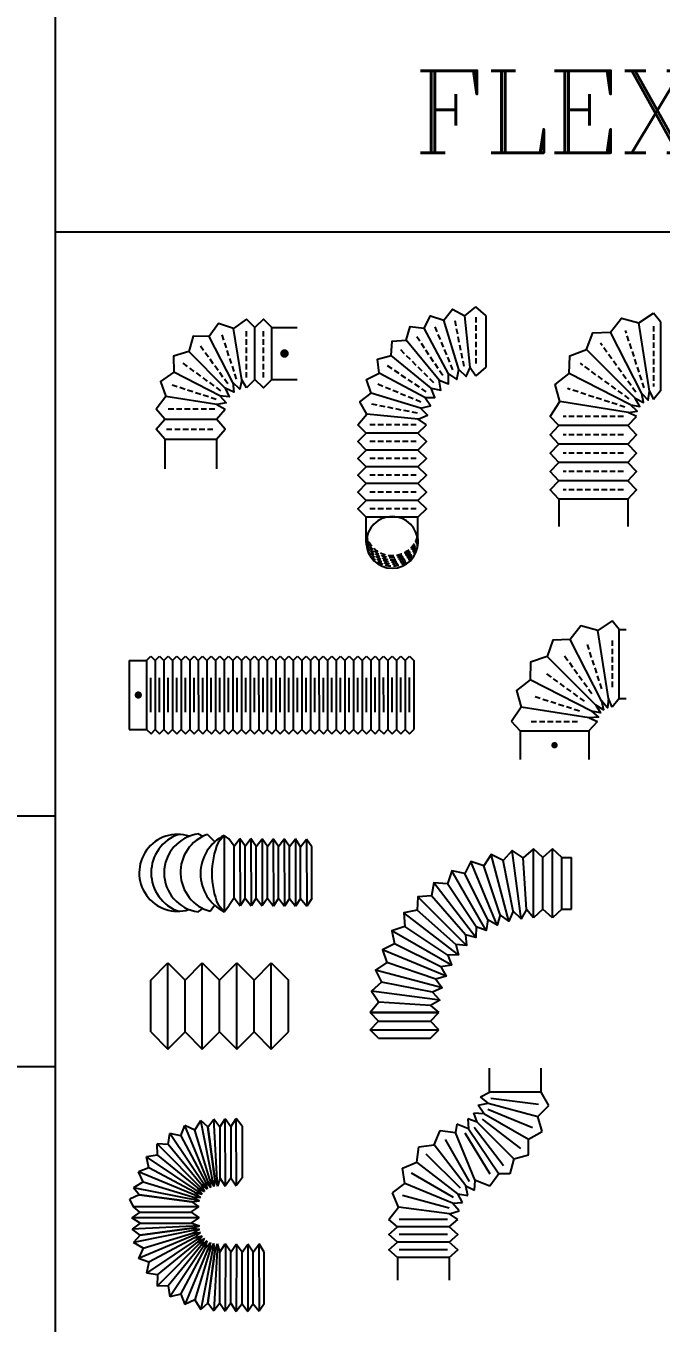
# Model space of a CAD drawing. Extents: x 462150 to 608263, y 35809 to 85242.
# Drawn here: x 512247 to 514089, y 39959 to 43720 of the extents above; entities that cross this region are included whole.
import ezdxf

# ---------------------------------------------------------------- set-up
doc = ezdxf.new("R2010")
doc.units = 0
doc.header["$LTSCALE"] = 500
doc.header["$MEASUREMENT"] = 0
doc.linetypes.add('HIDDEN', pattern=[0.375, 0.25, -0.125])
doc.linetypes.add('HIDDEN2', pattern=[4.7625, 3.175, -1.5875])
for name, color, linetype in [('1-EX-DUCT', 1, 'Continuous'), ('3-SUPPLY-DUCT', 3, 'Continuous'), ('KHALED', 2, 'Continuous'), ('M_FLX', 2, 'Continuous'), ('MH-FLX', 2, 'Continuous'), ('PL-W-TEXT', 7, 'Continuous')]:
    doc.layers.add(name, color=color, linetype=linetype)
doc.styles.add('FF-LOOP', font='romanc.shx', dxfattribs={"height": 2})

# ---------------------------------------------------------------- blocks, each defined once
blk = doc.blocks.new('A$C6D0A15E2')
at = {"color": 11, "linetype": 'HIDDEN2', "ltscale": 0.01}
for p, q in [((-274.6, 581.3), (-274.6, 406.3)), ((-247.7, 402), (-193.6, 568.4)), ((-223.4, 389.6), (-120.6, 531.2)), ((-204.1, 370.3), (-62.6, 473.2)), ((-191.8, 346), (-25.3, 400.1)), ((-187.5, 319.1), (-12.5, 319.1)), ((-187.5, 265.9), (-12.5, 265.9)), ((-187.5, 212.7), (-12.5, 212.7)), ((-187.5, 159.6), (-12.5, 159.6)), ((-187.5, 106.4), (-12.5, 106.4))]:
    blk.add_line(p, q, dxfattribs=at)
at = {"layer": '1-EX-DUCT', "color": 12}
for p, q in [((-295.4, 593.8), (-295.4, 393.8)), ((-263, 392.8), (-231.7, 590.4)), ((-240.8, 385.6), (-150, 563.8)), ((-221.9, 371.9), (-80.4, 513.3)), ((-208.1, 353), (-29.9, 443.8)), ((-200.9, 330.8), (-3.4, 362.1)), ((-200, 292.5), (0, 292.5)), ((-200, 239.3), (0, 239.3)), ((-200, 186.1), (0, 186.1)), ((-200, 133), (0, 133)), ((-200, 79.8), (0, 79.8)), ((-200, 79.8), (-200, 0)), ((0, 79.8), (0, 0))]:
    blk.add_line(p, q, dxfattribs=at)
for points in [[(-295.4, 593.8), (-274.6, 618.8)], [(25, 319.1), (-3.4, 362.1), (10.3, 411.7), (-29.9, 443.8), (-32.2, 495.2), (-80.4, 513.3), (-98.5, 561.5), (-150, 563.8), (-182.1, 604.1), (-231.7, 590.4), (-274.6, 618.8)], [(-295.4, 393.8), (-274.6, 368.8)], [(-225, 319.1), (-200.9, 330.8), (-227.4, 334.5), (-208.1, 353), (-234.5, 348.3), (-221.9, 371.9), (-245.5, 359.3), (-240.8, 385.6), (-259.3, 366.3), (-263, 392.8), (-274.6, 368.8)], [(-200, 79.8), (-225, 106.4), (-200, 133), (-225, 159.6), (-200, 186.1), (-225, 212.7), (-200, 239.3), (-225, 265.9), (-200, 292.5), (-225, 319.1)], [(0, 79.8), (25, 106.4), (0, 133), (25, 159.6), (0, 186.1), (25, 212.7), (0, 239.3), (25, 265.9), (0, 292.5), (25, 319.1)]]:
    blk.add_lwpolyline(points, dxfattribs=at)
blk = doc.blocks.new('A$C3A8858A0')
at = {"color": 11, "linetype": 'HIDDEN2', "ltscale": 0.01}
for p, q in [((70, -29.9), (-70, -29.9)), ((-73.3, -63.5), (64, -90.8)), ((-83.1, -95.8), (46.2, -149.4)), ((-99, -125.6), (17.4, -203.4)), ((-146.6, -173.1), (-68.8, -289.5)), ((-120.5, -151.7), (-21.5, -250.7)), ((-485.9, -202.2), (-485.9, -342.2)), ((-437.2, -202.2), (-437.2, -342.2)), ((-388.5, -202.2), (-388.5, -342.2)), ((-339.7, -202.2), (-339.7, -342.2)), ((-291, -202.2), (-291, -342.2)), ((-242.3, -202.2), (-242.3, -342.2)), ((-208.7, -198.9), (-181.4, -336.2)), ((-176.4, -189.1), (-122.8, -318.4))]:
    blk.add_line(p, q, dxfattribs=at)
for centre, start, end in [((-577.4, -272.2), 92.2803, 267.7197), ((-571.4, -272.2), 94.5642, 265.4358), ((-565.4, -272.2), 96.8554, 263.1446), ((-559.5, -272.2), 99.1577, 260.8423), ((-553.5, -272.2), 101.475, 258.525), ((-547.5, -272.2), 103.8115, 256.1885)]:
    blk.add_arc(centre, 75, start, end, dxfattribs=at)
at = {"layer": '3-SUPPLY-DUCT', "color": 12}
for p, q in [((75, 0), (-75, 0)), ((-75.8, -46.3), (73.5, -61)), ((-94.8, -108.7), (37.5, -179.5)), ((-82.2, -78.5), (61.3, -122)), ((-113, -136), (3, -231.2)), ((-163.4, -177.4), (-92.7, -309.7)), ((-136.2, -159.2), (-41, -275.2)), ((-583.3, -197.2), (-510.3, -197.2)), ((-510.3, -197.2), (-510.3, -347.2)), ((-461.5, -197.2), (-461.5, -347.2)), ((-412.8, -197.2), (-412.8, -347.2)), ((-364.1, -197.2), (-364.1, -347.2)), ((-315.4, -197.2), (-315.4, -347.2)), ((-266.7, -197.2), (-266.7, -347.2)), ((-225.9, -196.4), (-211.2, -345.7)), ((-193.7, -190), (-150.2, -333.5)), ((-583.3, -347.2), (-510.3, -347.2))]:
    blk.add_line(p, q, dxfattribs=at)
for points in [[(-75, 0), (-75, 0), (-100, -29.9)], [(-242.3, -172.2), (-225.9, -196.4), (-214.5, -169.4), (-193.7, -190), (-187.8, -161.3), (-163.4, -177.4), (-163.2, -148.2), (-136.2, -159.2), (-141.7, -130.5), (-113, -136), (-124, -108.9), (-94.8, -108.7), (-110.8, -84.3), (-82.2, -78.5), (-102.7, -57.6), (-75.8, -46.3), (-100, -29.9)], [(-242.3, -372.2), (-211.2, -345.7), (-175.5, -365.6), (-150.2, -333.5), (-111.3, -346.1), (-92.7, -309.7), (-52.1, -314.5), (-41, -275.2), (-0.3, -271.9), (3, -231.2), (42.3, -220.1), (37.5, -179.5), (73.9, -160.9), (61.3, -122), (93.4, -96.7), (73.5, -61), (100, -29.9)], [(75, 0), (100, -29.9)], [(-412.8, -197.2), (-437.2, -172.2), (-461.5, -197.2), (-485.9, -172.2), (-510.3, -197.2)], [(-412.8, -197.2), (-388.5, -172.2), (-364.1, -197.2), (-339.7, -172.2), (-315.4, -197.2), (-291, -172.2), (-266.7, -197.2), (-242.3, -172.2)], [(-412.8, -347.2), (-437.2, -372.2), (-461.5, -347.2), (-485.9, -372.2), (-510.3, -347.2)], [(-412.8, -347.2), (-388.5, -372.2), (-364.1, -347.2), (-339.7, -372.2), (-315.4, -347.2), (-291, -372.2), (-266.7, -347.2), (-242.3, -372.2)]]:
    blk.add_lwpolyline(points, dxfattribs=at)
blk.add_circle((-583.3, -272.2), 75, dxfattribs=at)
blk = doc.blocks.new('A$C58971420')
at = {"color": 11, "linetype": 'HIDDEN2', "ltscale": 0.01}
for p, q in [((379.3, 294.2), (239.3, 294.2)), ((239.3, 236.8), (379.3, 236.8)), ((234.8, 208.4), (367.9, 165.1)), ((201.4, 162.5), (283.7, 49.3)), ((221.7, 182.8), (335, 100.5)), ((98.3, 145), (98.3, 5)), ((147.5, 145), (147.5, 5)), ((175.9, 149.5), (219.1, 16.3))]:
    blk.add_line(p, q, dxfattribs=at)
at = {"color": 13, "linetype": 'HIDDEN'}
blk.add_lwpolyline([(61, 27, 0, 0, 0), (39.8, 69.5, 12.3, 12.3, -1), (34.2, 80.5, 12.3, 12.3, -1), (39.8, 69.5, 0, 0, 0), (15.7, 117.5, 0, 0, 0)], format="xyseb", dxfattribs=at)
at = {"layer": '3-SUPPLY-DUCT', "color": 12}
for p, q in [((234.3, 322.9), (234.3, 409)), ((384.3, 322.9), (384.3, 409)), ((384.3, 322.9), (234.3, 322.9)), ((384.3, 265.5), (234.3, 265.5)), ((224.8, 197.4), (358.4, 129.3)), ((233.2, 223.2), (381.3, 199.7)), ((161.1, 151.1), (184.5, 2.9)), ((186.9, 159.5), (255, 25.8)), ((208.8, 175.4), (314.9, 69.3)), ((73.7, 150), (0, 150)), ((73.7, 150), (73.7, 0)), ((122.9, 150), (122.9, 0)), ((73.7, 0), (0, 0))]:
    blk.add_line(p, q, dxfattribs=at)
for points in [[(234.3, 322.9), (209.3, 294.2), (234.3, 265.5), (209.3, 236.8)], [(384.3, 322.9), (409.3, 294.2), (384.3, 265.5), (409.3, 236.8)], [(147.5, 175), (161.1, 151.1), (166.6, 178), (186.9, 159.5), (183.8, 186.8), (208.8, 175.4), (197.5, 200.5), (224.8, 197.4), (206.2, 217.7), (233.2, 223.2), (209.3, 236.8)], [(147.5, -25), (184.5, 2.9), (228.4, -12.2), (255, 25.8), (301.4, 25), (314.9, 69.3), (359.3, 82.9), (358.4, 129.3), (396.4, 155.9), (381.3, 199.7), (409.3, 236.8)], [(73.7, 150), (98.3, 175), (122.9, 150), (147.5, 175)], [(73.7, 0), (98.3, -25), (122.9, 0), (147.5, -25)]]:
    blk.add_lwpolyline(points, dxfattribs=at)
blk = doc.blocks.new('A$C7FD26BA0')
at = {"layer": '3-SUPPLY-DUCT', "color": 12}
for p, q in [((-376.9, 87.2), (-376.9, 107.4)), ((-176.9, 87.2), (-376.9, 87.2)), ((-176.9, 87.2), (-176.9, 107.4)), ((-176.1, 56.6), (-373.6, 25.3)), ((-169.6, 36.6), (-347.8, -54.2)), ((-157.3, 19.6), (-298.7, -121.8)), ((-140.3, 7.3), (-231.1, -170.9)), ((-120.3, 0.8), (-151.6, -196.7)), ((-82.4, 0), (0, 0)), ((-82.4, -200), (-82.4, 0)), ((-82.4, -200), (0, -200))]:
    blk.add_line(p, q, dxfattribs=at)
at = {"layer": '3-SUPPLY-DUCT', "color": 11, "linetype": 'HIDDEN2', "ltscale": 0.01}
for p, q in [((-344.8, 67.1), (-209.1, 67.1)), ((-333.3, -5.5), (-204.2, 36.4)), ((-299.9, -71), (-190.1, 8.7)), ((-247.9, -123), (-168.2, -13.2)), ((-182.4, -156.3), (-140.5, -27.3)), ((-109.9, -167.8), (-109.9, -32.2))]:
    blk.add_line(p, q, dxfattribs=at)
at = {"layer": '3-SUPPLY-DUCT', "color": 12}
for points in [[(-376.9, 87.2), (-401.9, 67.1)], [(-176.9, 87.2), (-151.9, 67.1)], [(-401.9, 67.1), (-373.6, 25.3), (-387.6, -23.2), (-347.8, -54.2), (-346.1, -104.6), (-298.7, -121.8), (-281.5, -169.2), (-231.1, -170.9), (-200.1, -210.7), (-151.6, -196.7), (-109.9, -225)], [(-151.9, 67.1), (-176.1, 56.6), (-149.9, 54.1), (-169.6, 36.6), (-143.9, 42.3), (-157.3, 19.6), (-134.6, 33), (-140.3, 7.3), (-122.9, 27.1), (-120.3, 0.8), (-109.9, 25)], [(-82.4, 0), (-109.9, 25)], [(-82.4, -200), (-109.9, -225)]]:
    blk.add_lwpolyline(points, dxfattribs=at)
at = {"layer": '3-SUPPLY-DUCT', "color": 13, "linetype": 'HIDDEN'}
blk.add_lwpolyline([(-23.2, -64, 0, 0, 0), (-39.1, -95.9, 9.26, 9.26, 1), (-43.3, -104.1, 9.26, 9.26, 1), (-39.1, -95.9, 0, 0, 0), (-57.1, -131.9, 0, 0, 0)], format="xyseb", dxfattribs=at)
blk = doc.blocks.new('*U510')
at = {"color": 12}
for p, q in [((322694.2, 20047.7), (322494.2, 20047.7)), ((322494.2, 20047.7), (322494.2, 19997.4)), ((322694.2, 20047.7), (322694.2, 19997.4)), ((322494.2, 19997.4), (322481.7, 19984.7)), ((322481.7, 19984.7), (322494, 19972.4)), ((322494.2, 19972.4), (322481.7, 19959.7)), ((322694, 19972.4), (322494, 19972.4)), ((322694.2, 19997.4), (322494.2, 19997.4)), ((322694.2, 19997.4), (322494.2, 19997.4)), ((322694.2, 19972.4), (322494.2, 19972.4)), ((322694.2, 19972.4), (322494.2, 19972.4)), ((322706.8, 19984.9), (322694, 19972.4)), ((322694.2, 19997.4), (322706.8, 19984.9)), ((322694.2, 19972.4), (322706.8, 19959.9)), ((322481.7, 19959.7), (322494, 19947.4)), ((322494.2, 19947.4), (322481.7, 19934.7)), ((322481.7, 19934.7), (322494, 19922.4)), ((322694, 19947.4), (322494, 19947.4)), ((322694.2, 19947.4), (322494.2, 19947.4)), ((322694.2, 19947.4), (322494.2, 19947.4)), ((322706.8, 19959.9), (322694, 19947.4)), ((322706.8, 19934.9), (322694, 19922.4)), ((322694.2, 19947.4), (322706.8, 19934.9)), ((322494.2, 19922.4), (322481.7, 19909.7)), ((322481.7, 19909.7), (322494, 19897.4)), ((322494.2, 19897.4), (322481.7, 19884.7)), ((322694, 19922.4), (322494, 19922.4)), ((322694, 19897.4), (322494, 19897.4)), ((322694.2, 19922.4), (322494.2, 19922.4)), ((322694.2, 19922.4), (322494.2, 19922.4)), ((322694.2, 19897.4), (322494.2, 19897.4)), ((322694.2, 19897.4), (322494.2, 19897.4)), ((322706.8, 19909.9), (322694, 19897.4)), ((322694.2, 19922.4), (322706.8, 19909.9)), ((322694.2, 19897.4), (322706.8, 19884.9)), ((322481.7, 19884.7), (322494, 19872.4)), ((322494.2, 19872.4), (322481.7, 19859.7)), ((322481.7, 19859.7), (322494, 19847.4)), ((322694, 19872.4), (322494, 19872.4)), ((322694.2, 19872.4), (322494.2, 19872.4)), ((322694.2, 19872.4), (322494.2, 19872.4)), ((322706.8, 19884.9), (322694, 19872.4)), ((322706.8, 19859.9), (322694, 19847.4)), ((322694.2, 19872.4), (322706.8, 19859.9)), ((322494.2, 19847.4), (322481.7, 19834.7)), ((322481.7, 19834.7), (322494, 19822.4)), ((322494.2, 19822.4), (322481.7, 19809.7)), ((322694, 19847.4), (322494, 19847.4)), ((322694, 19822.4), (322494, 19822.4)), ((322694.2, 19847.4), (322494.2, 19847.4)), ((322694.2, 19847.4), (322494.2, 19847.4)), ((322694.2, 19822.4), (322494.2, 19822.4)), ((322694.2, 19822.4), (322494.2, 19822.4)), ((322706.8, 19834.9), (322694, 19822.4)), ((322694.2, 19847.4), (322706.8, 19834.9)), ((322694.2, 19822.4), (322706.8, 19809.9)), ((322481.7, 19809.7), (322494, 19797.4)), ((322494.2, 19797.4), (322481.7, 19784.7)), ((322481.7, 19784.7), (322494, 19772.4)), ((322694, 19797.4), (322494, 19797.4)), ((322694.2, 19797.4), (322494.2, 19797.4)), ((322694.2, 19797.4), (322494.2, 19797.4)), ((322706.8, 19809.9), (322694, 19797.4)), ((322706.8, 19784.9), (322694, 19772.4)), ((322694.2, 19797.4), (322706.8, 19784.9)), ((322494.2, 19772.4), (322481.7, 19759.7)), ((322481.7, 19759.7), (322494, 19747.4)), ((322494.2, 19747.4), (322481.7, 19734.7)), ((322694, 19772.4), (322494, 19772.4)), ((322694, 19747.4), (322494, 19747.4)), ((322694.2, 19772.4), (322494.2, 19772.4)), ((322694.2, 19772.4), (322494.2, 19772.4)), ((322694.2, 19747.4), (322494.2, 19747.4)), ((322694.2, 19747.4), (322494.2, 19747.4)), ((322706.8, 19759.9), (322694, 19747.4)), ((322694.2, 19772.4), (322706.8, 19759.9)), ((322694.2, 19747.4), (322706.8, 19734.9)), ((322481.7, 19734.7), (322494, 19722.4)), ((322494.2, 19722.4), (322481.7, 19709.7)), ((322481.7, 19709.7), (322494, 19697.4)), ((322694, 19722.4), (322494, 19722.4)), ((322694.2, 19722.4), (322494.2, 19722.4)), ((322694.2, 19722.4), (322494.2, 19722.4)), ((322706.8, 19734.9), (322694, 19722.4)), ((322706.8, 19709.9), (322694, 19697.4)), ((322694.2, 19722.4), (322706.8, 19709.9)), ((322494.2, 19697.4), (322481.7, 19684.7)), ((322481.7, 19684.7), (322494, 19672.4)), ((322494.2, 19672.4), (322481.7, 19659.7)), ((322694, 19697.4), (322494, 19697.4)), ((322694, 19672.4), (322494, 19672.4)), ((322694.2, 19697.4), (322494.2, 19697.4)), ((322694.2, 19697.4), (322494.2, 19697.4)), ((322694.2, 19672.4), (322494.2, 19672.4)), ((322694.2, 19672.4), (322494.2, 19672.4)), ((322706.8, 19684.9), (322694, 19672.4)), ((322694.2, 19697.4), (322706.8, 19684.9)), ((322694.2, 19672.4), (322706.8, 19659.9)), ((322481.7, 19659.7), (322494, 19647.4)), ((322494.2, 19647.4), (322481.7, 19634.7)), ((322481.7, 19634.7), (322494, 19622.4)), ((322694, 19647.4), (322494, 19647.4)), ((322694.2, 19647.4), (322494.2, 19647.4)), ((322694.2, 19647.4), (322494.2, 19647.4)), ((322706.8, 19659.9), (322694, 19647.4)), ((322706.8, 19634.9), (322694, 19622.4)), ((322694.2, 19647.4), (322706.8, 19634.9)), ((322494.2, 19622.4), (322481.7, 19609.7)), ((322481.7, 19609.7), (322494, 19597.4)), ((322494.2, 19597.4), (322481.7, 19584.7)), ((322694, 19622.4), (322494, 19622.4)), ((322694, 19597.4), (322494, 19597.4)), ((322694.2, 19622.4), (322494.2, 19622.4)), ((322694.2, 19622.4), (322494.2, 19622.4)), ((322694.2, 19597.4), (322494.2, 19597.4)), ((322694.2, 19597.4), (322494.2, 19597.4)), ((322706.8, 19609.9), (322694, 19597.4)), ((322694.2, 19622.4), (322706.8, 19609.9)), ((322694.2, 19597.4), (322706.8, 19584.9)), ((322481.7, 19584.7), (322494, 19572.4)), ((322494.2, 19572.4), (322481.7, 19559.7)), ((322481.7, 19559.7), (322494, 19547.4)), ((322694, 19572.4), (322494, 19572.4)), ((322694.2, 19572.4), (322494.2, 19572.4)), ((322694.2, 19572.4), (322494.2, 19572.4)), ((322706.8, 19584.9), (322694, 19572.4)), ((322706.8, 19559.9), (322694, 19547.4)), ((322694.2, 19572.4), (322706.8, 19559.9)), ((322494.2, 19547.4), (322481.7, 19534.7)), ((322481.7, 19534.7), (322494, 19522.4)), ((322494.2, 19522.4), (322481.7, 19509.7)), ((322694, 19547.4), (322494, 19547.4)), ((322694, 19522.4), (322494, 19522.4)), ((322694.3, 19547.4), (322494.2, 19547.4)), ((322694.3, 19547.4), (322494.2, 19547.4)), ((322694.3, 19522.4), (322494.2, 19522.4)), ((322694.3, 19522.4), (322494.2, 19522.4)), ((322706.8, 19534.9), (322694, 19522.4)), ((322694.3, 19547.4), (322706.8, 19534.9)), ((322694.3, 19522.4), (322706.8, 19509.9)), ((322481.7, 19509.7), (322494, 19497.4)), ((322494.2, 19497.4), (322481.7, 19484.7)), ((322481.7, 19484.7), (322494, 19472.4)), ((322694, 19497.4), (322494, 19497.4)), ((322694.3, 19497.4), (322494.2, 19497.4)), ((322694.3, 19497.4), (322494.2, 19497.4)), ((322706.8, 19509.9), (322694, 19497.4)), ((322706.8, 19484.9), (322694, 19472.4)), ((322694.3, 19497.4), (322706.8, 19484.9)), ((322494.2, 19472.4), (322481.7, 19459.7)), ((322481.7, 19459.7), (322494, 19447.4)), ((322494.2, 19447.4), (322481.7, 19434.7)), ((322694, 19472.4), (322494, 19472.4)), ((322694, 19447.4), (322494, 19447.4)), ((322694.3, 19472.4), (322494.2, 19472.4)), ((322694.3, 19472.4), (322494.2, 19472.4)), ((322694.3, 19447.4), (322494.2, 19447.4)), ((322694.3, 19447.4), (322494.2, 19447.4)), ((322706.8, 19459.9), (322694, 19447.4)), ((322694.3, 19472.4), (322706.8, 19459.9)), ((322694.3, 19447.4), (322706.8, 19434.9)), ((322481.7, 19434.7), (322494, 19422.4)), ((322494.2, 19422.4), (322481.7, 19409.7)), ((322481.7, 19409.7), (322494, 19397.4)), ((322694, 19422.4), (322494, 19422.4)), ((322694.3, 19422.4), (322494.2, 19422.4)), ((322694.3, 19422.4), (322494.2, 19422.4)), ((322706.8, 19434.9), (322694, 19422.4)), ((322706.8, 19409.9), (322694, 19397.4)), ((322694.3, 19422.4), (322706.8, 19409.9)), ((322494.2, 19397.4), (322481.7, 19384.7)), ((322481.7, 19384.7), (322494, 19372.4)), ((322494.2, 19372.4), (322481.7, 19359.7)), ((322694, 19397.4), (322494, 19397.4)), ((322694, 19372.4), (322494, 19372.4)), ((322694.3, 19397.4), (322494.2, 19397.4)), ((322694.3, 19397.4), (322494.2, 19397.4)), ((322694.3, 19372.4), (322494.2, 19372.4)), ((322694.3, 19372.4), (322494.2, 19372.4)), ((322706.8, 19384.9), (322694, 19372.4)), ((322694.3, 19397.4), (322706.8, 19384.9)), ((322694.3, 19372.4), (322706.8, 19359.9)), ((322481.7, 19359.7), (322494, 19347.4)), ((322494.2, 19347.4), (322481.7, 19334.7)), ((322481.7, 19334.7), (322494, 19322.4)), ((322694, 19347.4), (322494, 19347.4)), ((322694.3, 19347.4), (322494.2, 19347.4)), ((322694.3, 19347.4), (322494.2, 19347.4)), ((322706.8, 19359.9), (322694, 19347.4)), ((322706.8, 19334.9), (322694, 19322.4)), ((322694.3, 19347.4), (322706.8, 19334.9)), ((322494.3, 19322.4), (322481.8, 19309.7)), ((322481.8, 19309.7), (322494, 19297.4)), ((322494.3, 19297.4), (322481.8, 19284.7)), ((322694, 19322.4), (322494, 19322.4)), ((322694, 19297.4), (322494, 19297.4)), ((322694.3, 19322.4), (322494.3, 19322.4)), ((322694.3, 19322.4), (322494.3, 19322.4)), ((322694.3, 19297.4), (322494.3, 19297.4)), ((322694.3, 19297.4), (322494.3, 19297.4)), ((322706.8, 19309.9), (322694, 19297.4)), ((322694.3, 19322.4), (322706.8, 19309.9)), ((322694.3, 19297.4), (322706.8, 19284.9)), ((322481.8, 19284.7), (322494, 19272.4)), ((322494.3, 19272.4), (322481.8, 19259.7)), ((322481.8, 19259.7), (322494, 19247.4)), ((322694, 19272.4), (322494, 19272.4)), ((322694.3, 19272.4), (322494.3, 19272.4)), ((322694.3, 19272.4), (322494.3, 19272.4)), ((322706.8, 19284.9), (322694, 19272.4)), ((322706.8, 19259.9), (322694, 19247.4)), ((322694.3, 19272.4), (322706.8, 19259.9)), ((322494.3, 19247.4), (322481.8, 19234.7)), ((322481.8, 19234.7), (322494, 19222.4)), ((322694, 19247.4), (322494, 19247.4)), ((322694, 19222.4), (322494, 19222.4)), ((322694.3, 19247.4), (322494.3, 19247.4)), ((322694.3, 19247.4), (322494.3, 19247.4)), ((322706.8, 19234.9), (322694, 19222.4)), ((322694.3, 19247.4), (322706.8, 19234.9))]:
    blk.add_line(p, q, dxfattribs=at)
at = {"color": 13, "linetype": 'Continuous', "ltscale": 0.25}
for p, q in [((322544.3, 19984.8), (322644.3, 19984.8)), ((322544.3, 19959.8), (322644.3, 19959.8)), ((322544.3, 19934.8), (322644.3, 19934.8)), ((322544.3, 19909.8), (322644.3, 19909.8)), ((322544.3, 19884.8), (322644.3, 19884.8)), ((322544.3, 19859.8), (322644.3, 19859.8)), ((322544.3, 19834.8), (322644.3, 19834.8)), ((322544.3, 19809.8), (322644.3, 19809.8)), ((322544.3, 19784.8), (322644.3, 19784.8)), ((322544.3, 19759.8), (322644.3, 19759.8)), ((322544.3, 19734.8), (322644.3, 19734.8)), ((322544.3, 19709.8), (322644.3, 19709.8)), ((322544.3, 19684.8), (322644.3, 19684.8)), ((322544.3, 19659.8), (322644.3, 19659.8)), ((322544.3, 19634.8), (322644.3, 19634.8)), ((322544.3, 19609.8), (322644.3, 19609.8)), ((322544.3, 19584.8), (322644.3, 19584.8)), ((322544.3, 19559.8), (322644.3, 19559.8)), ((322544.3, 19534.8), (322644.3, 19534.8)), ((322544.3, 19509.8), (322644.3, 19509.8)), ((322544.3, 19484.8), (322644.3, 19484.8)), ((322544.3, 19459.8), (322644.3, 19459.8)), ((322544.3, 19434.8), (322644.3, 19434.8)), ((322544.3, 19409.8), (322644.3, 19409.8)), ((322544.3, 19384.8), (322644.3, 19384.8)), ((322544.3, 19359.8), (322644.3, 19359.8)), ((322544.3, 19334.8), (322644.3, 19334.8)), ((322544.3, 19309.8), (322644.3, 19309.8)), ((322544.3, 19284.8), (322644.3, 19284.8)), ((322544.3, 19259.8), (322644.3, 19259.8)), ((322544.3, 19234.8), (322644.3, 19234.8))]:
    blk.add_line(p, q, dxfattribs=at)
at = {"color": 13, "linetype": 'HIDDEN', "ltscale": 0.25}
blk.add_lwpolyline([(322553.3, 20042, 0, 0, 0), (322589.4, 20023.9, 10.5, 10.5, 1), (322598.8, 20019.2, 10.5, 10.5, 1), (322589.4, 20023.9, 0, 0, 0), (322630.2, 20003.5, 0, 0, 0)], format="xyseb", dxfattribs=at)

msp = doc.modelspace()

# ---------------------------------------------------------------- linework, layer by layer
for p, q in [((512331.7, 65565.7), (512331.7, 36008.8)), ((532372.4, 43121.8), (512331.7, 43121.8)), ((512331.7, 41428.9), (506272.1, 41428.9)), ((512331.7, 40701.4), (506272.1, 40701.4))]:
    msp.add_line(p, q)
at = {"layer": 'KHALED'}
for p, q in [((512822.1, 41372.4), (512822.2, 41151.4)), ((512850.6, 41341.3), (512835.3, 41363.1)), ((512850.6, 41341.3), (512867.5, 41363.7)), ((512850.6, 41191.3), (512850.6, 41341.3)), ((512867.5, 41363.7), (512868.2, 41168.7)), ((512882.8, 41341.1), (512867.5, 41363.7)), ((512882.8, 41341.1), (512899.7, 41363.4)), ((512882.8, 41191.1), (512882.8, 41341.1)), ((512899.7, 41363.4), (512900.4, 41168.4)), ((512915, 41340.8), (512899.7, 41363.4)), ((512915, 41340.8), (512932, 41363.2)), ((512915, 41190.8), (512915, 41340.8)), ((512932, 41363.2), (512932.6, 41168.2)), ((512947.3, 41340.6), (512932, 41363.2)), ((512947.3, 41340.6), (512964.2, 41362.9)), ((512947.3, 41190.6), (512947.3, 41340.6)), ((512964.2, 41362.9), (512964.9, 41167.9)), ((512979.5, 41340.3), (512964.2, 41362.9)), ((512979.5, 41340.3), (512996.4, 41362.7)), ((512979.5, 41190.3), (512979.5, 41340.3)), ((512996.4, 41362.7), (512997.1, 41167.7)), ((513011.7, 41340.1), (512996.4, 41362.7)), ((513011.7, 41340.1), (513028.6, 41362.4)), ((513011.7, 41190), (513011.7, 41340.1)), ((513028.6, 41362.4), (513029.3, 41167.4)), ((513043.9, 41339.8), (513028.6, 41362.4)), ((513043.9, 41339.8), (513060.8, 41362.2)), ((513043.9, 41189.8), (513043.9, 41339.8)), ((513060.8, 41362.2), (513061.5, 41167.2)), ((513076.1, 41339.5), (513060.8, 41362.2)), ((513076.1, 41189.5), (513076.1, 41339.5)), ((512850.6, 41191.3), (512835.3, 41168.1)), ((512850.6, 41191.3), (512868.2, 41168.7)), ((512882.8, 41191.1), (512868.2, 41168.7)), ((512882.8, 41191.1), (512900.4, 41168.4)), ((512915, 41190.8), (512900.4, 41168.4)), ((512915.1, 41190.8), (512932.6, 41168.2)), ((512947.3, 41190.6), (512932.6, 41168.2)), ((512947.3, 41190.6), (512964.9, 41167.9)), ((512979.5, 41190.3), (512964.9, 41167.9)), ((512979.5, 41190.3), (512997.1, 41167.7)), ((513011.7, 41190), (512997.1, 41167.7)), ((513011.7, 41190), (513029.3, 41167.4)), ((513043.9, 41189.8), (513029.3, 41167.4)), ((513043.9, 41189.8), (513061.5, 41167.2)), ((513076.1, 41189.5), (513061.5, 41167.2)), ((512737, 40518.4), (512754, 40545.8)), ((512774.8, 40527.4), (512754, 40545.8)), ((512792, 40354.6), (512754, 40545.8)), ((512774.8, 40526.6), (512791.8, 40550.3)), ((512802.4, 40355.3), (512791.8, 40550.3)), ((512809.6, 40527.2), (512791.8, 40550.3)), ((512809.6, 40527.2), (512824.9, 40550.9)), ((512841.8, 40527.8), (512824.9, 40550.9)), ((512825.6, 40355.9), (512824.9, 40550.9)), ((512841.8, 40527.8), (512857.1, 40551.5)), ((512874, 40529.5), (512857.1, 40551.5)), ((512857.8, 40356.5), (512857.1, 40551.5)), ((512659.5, 40477), (512664.8, 40508.9)), ((512696.2, 40501.5), (512664.8, 40508.9)), ((512773.1, 40346.7), (512664.8, 40508.9)), ((512696.2, 40501.5), (512707.6, 40531.8)), ((512737, 40518.4), (512707.6, 40531.8)), ((512782.2, 40351.6), (512707.6, 40531.8)), ((512780.5, 40374.9), (512737, 40518.4)), ((512774.8, 40527.4), (512794.9, 40377.4)), ((512794.9, 40377.4), (512774.8, 40526.6)), ((512809.6, 40527.2), (512809.6, 40379.5)), ((512809.6, 40527.2), (512809.6, 40377.1)), ((512841.8, 40527.8), (512841.8, 40380.1)), ((512841.8, 40527.8), (512841.8, 40378.9)), ((512874, 40529.5), (512874, 40379.5)), ((512659.5, 40477), (512627.3, 40478.1)), ((512628.3, 40445.8), (512627.3, 40478.1)), ((512765.2, 40340.2), (512627.3, 40478.1)), ((512754.7, 40361.1), (512659.5, 40477)), ((512696.2, 40501.5), (512766.9, 40369.2)), ((512628.3, 40445.8), (512596.5, 40440.6)), ((512603.8, 40409.2), (512596.5, 40440.6)), ((512758.6, 40332.3), (512596.5, 40440.6)), ((512628.3, 40445.8), (512744.3, 40350.7)), ((512603.8, 40409.2), (512573.6, 40397.8)), ((512587, 40368.4), (512573.6, 40397.8)), ((512753.8, 40323.2), (512573.6, 40397.8)), ((512736.1, 40338.4), (512603.8, 40409.2)), ((512587, 40368.4), (512559.5, 40351.4)), ((512587, 40368.4), (512730.5, 40324.9)), ((512754.7, 40361.1), (512773.1, 40346.7)), ((512754.7, 40361.1), (512765.2, 40340.2)), ((512766.9, 40369.2), (512782.2, 40351.6)), ((512766.9, 40369.2), (512773.1, 40346.7)), ((512780.5, 40374.9), (512792, 40354.6)), ((512780.5, 40374.9), (512782.2, 40351.6)), ((512794.9, 40377.4), (512792, 40354.6)), ((512794.9, 40377.4), (512802.4, 40355.3)), ((512809.6, 40377.1), (512802.4, 40355.3)), ((512809.6, 40379.5), (512824.9, 40355.9)), ((512841.8, 40378.9), (512824.9, 40355.9)), ((512841.8, 40380.1), (512857.1, 40356.5)), ((512874, 40379.5), (512857.1, 40356.5)), ((512575.5, 40330.6), (512548, 40318.3)), ((512559, 40295.9), (512548, 40318.3)), ((512575.5, 40330.6), (512559.5, 40351.4)), ((512750.8, 40313.3), (512559.5, 40351.4)), ((512575.5, 40330.6), (512728, 40310.4)), ((512728, 40310.4), (512575.5, 40330.6)), ((512730.5, 40324.9), (512750.8, 40313.3)), ((512730.5, 40324.9), (512753.8, 40323.2)), ((512736.1, 40338.4), (512758.6, 40332.3)), ((512736.1, 40338.4), (512753.8, 40323.2)), ((512744.3, 40350.7), (512765.2, 40340.2)), ((512744.3, 40350.7), (512758.6, 40332.3)), ((512577.6, 40280.6), (512554.5, 40263.7)), ((512748.9, 40295.9), (512559, 40295.9)), ((512577.6, 40280.6), (512559, 40295.9)), ((512577.6, 40280.6), (512726.5, 40280.6)), ((512577.6, 40280.6), (512725.3, 40280.6)), ((512725.3, 40280.6), (512748.9, 40295.9)), ((512726.5, 40280.6), (512749.5, 40263.7)), ((512728, 40310.4), (512750.8, 40313.3)), ((512728, 40310.4), (512748.9, 40295.9)), ((512749.5, 40264.4), (512554.5, 40263.7)), ((512578.2, 40248.4), (512554.5, 40263.7)), ((512578.2, 40248.4), (512555.1, 40230.7)), ((512750.1, 40241.2), (512555.1, 40230.7)), ((512578.2, 40248.4), (512728.3, 40248.4)), ((512578.2, 40248.4), (512725.9, 40248.4)), ((512725.9, 40248.4), (512749.5, 40263.7)), ((512728, 40233.7), (512750.1, 40241.2)), ((512728.3, 40248.4), (512750.1, 40241.2)), ((512578.8, 40213.6), (512555.1, 40230.7)), ((512750.8, 40230.8), (512559.5, 40192.8)), ((512578, 40213.6), (512559.5, 40192.8)), ((512753.8, 40221), (512573.6, 40146.4)), ((512578, 40213.6), (512728, 40233.7)), ((512728, 40233.7), (512578.8, 40213.6)), ((512587, 40175.8), (512730.5, 40219.3)), ((512758.6, 40211.9), (512596.5, 40103.6)), ((512736.1, 40205.7), (512603.8, 40135)), ((512765.2, 40204), (512627.3, 40066.1)), ((512728, 40233.7), (512750.8, 40230.8)), ((512730.5, 40219.3), (512750.8, 40230.8)), ((512730.5, 40219.3), (512753.8, 40221)), ((512736.1, 40205.7), (512753.8, 40221)), ((512736.1, 40205.7), (512758.6, 40211.9)), ((512744.3, 40193.5), (512758.6, 40211.9)), ((512744.3, 40193.5), (512765.2, 40204)), ((512754.7, 40183.1), (512765.2, 40204)), ((512587, 40175.8), (512559.5, 40192.8)), ((512587, 40175.8), (512573.6, 40146.4)), ((512628.3, 40098.3), (512744.3, 40193.5)), ((512754.7, 40183.1), (512659.5, 40067.2)), ((512773.1, 40197.4), (512664.8, 40035.3)), ((512696.2, 40042.6), (512766.9, 40174.9)), ((512782.2, 40192.6), (512707.6, 40012.4)), ((512780.5, 40169.3), (512737, 40025.8)), ((512792, 40189.6), (512754, 39998.3)), ((512754.7, 40183.1), (512773.1, 40197.4)), ((512766.9, 40174.9), (512773.1, 40197.4)), ((512766.9, 40174.9), (512782.2, 40192.6)), ((512794.9, 40166.8), (512774.8, 40017.6)), ((512774.8, 40016.8), (512794.9, 40166.8)), ((512780.5, 40169.3), (512782.2, 40192.6)), ((512780.5, 40169.3), (512792, 40189.6)), ((512802.4, 40188.9), (512791.8, 39993.9)), ((512794.9, 40166.8), (512792, 40189.6)), ((512794.9, 40166.8), (512802.4, 40188.9)), ((512809.6, 40167.1), (512802.4, 40188.9)), ((512809.6, 40164.7), (512824.9, 40188.3)), ((512809.6, 40017), (512809.6, 40167.1)), ((512809.6, 40017), (512809.6, 40164.7)), ((512825.6, 40188.3), (512824.9, 39993.3)), ((512841.8, 40165.3), (512824.9, 40188.3)), ((512841.8, 40164.1), (512857.1, 40187.7)), ((512841.8, 40016.4), (512841.8, 40165.3)), ((512841.8, 40016.4), (512841.8, 40164.1)), ((512857.8, 40187.7), (512857.1, 39992.7)), ((512874, 40164.7), (512857.1, 40187.7)), ((512874, 40164.7), (512891, 40187.7)), ((512874, 40014.7), (512874, 40164.7)), ((512874, 40014.7), (512874, 40164.7)), ((512890.3, 40187.7), (512891, 39992.7)), ((512906.3, 40164.7), (512891, 40187.7)), ((512906.3, 40164.7), (512923.2, 40188.3)), ((512906.3, 40014.7), (512906.3, 40164.7)), ((512906.3, 40014.7), (512906.3, 40164.1)), ((512922.5, 40188.3), (512923.2, 39993.3)), ((512938.5, 40164.7), (512923.2, 40188.3)), ((512938.5, 40014.7), (512938.5, 40164.7)), ((512603.8, 40135), (512573.6, 40146.4)), ((512603.8, 40135), (512596.5, 40103.6)), ((512628.3, 40098.3), (512596.5, 40103.6)), ((512628.3, 40098.3), (512627.3, 40066.1)), ((512659.5, 40067.2), (512627.3, 40066.1)), ((512659.5, 40067.2), (512664.8, 40035.3)), ((512696.2, 40042.6), (512664.8, 40035.3)), ((512696.2, 40042.6), (512707.6, 40012.4)), ((512737, 40025.8), (512707.6, 40012.4)), ((512737, 40025.8), (512754, 39998.3)), ((512774.8, 40016.8), (512754, 39998.3)), ((512774.8, 40017.6), (512791.8, 39993.9)), ((512809.6, 40017), (512791.8, 39993.9)), ((512809.6, 40017), (512824.9, 39993.3)), ((512841.8, 40016.4), (512824.9, 39993.3)), ((512841.8, 40016.4), (512857.1, 39992.7)), ((512874, 40014.7), (512857.1, 39992.7)), ((512874, 40014.7), (512891, 39992.7)), ((512906.3, 40014.7), (512891, 39992.7)), ((512906.3, 40014.7), (512923.2, 39993.3)), ((512938.5, 40014.7), (512923.2, 39993.3))]:
    msp.add_line(p, q, dxfattribs=at)
at = {"layer": 'M_FLX'}
for p, q in [((512747.4, 41377.2), (512760.4, 41370.1)), ((512794.8, 41353.9), (512773.5, 41375.5)), ((512822.1, 41372.4), (512804.4, 41352.6)), ((512835.3, 41363.1), (512822.1, 41372.4)), ((512746.4, 41150.7), (512760.5, 41160.8)), ((512781.8, 41152.8), (512793.9, 41170)), ((512822.2, 41151.4), (512804.4, 41171.2)), ((512822.2, 41151.4), (512835.3, 41168.1))]:
    msp.add_line(p, q, dxfattribs=at)
for centre, radius, start, end in [((512687.2, 41264.3), 111.5, 72.3085, 287.0006), ((512727.6, 41264.3), 117.3, 108.2387, 251.667), ((512762.2, 41263.9), 114.3, 97.4128, 262.0502), ((512811.9, 41265.4), 116.6, 109.2497, 255.0577), ((512876.8, 41261.9), 123.3, 116.3227, 243.6915), ((513021.3, 41261.9), 235.1, 157.3034, 202.7108)]:
    msp.add_arc(centre, radius, start, end, dxfattribs=at)
at = {"layer": 'MH-FLX'}
for p, q in [((513746.7, 41308.5), (513719.1, 41333.5)), ((513719.1, 41133.5), (513719.1, 41333.5)), ((513719.1, 41133.5), (513719.1, 41333.5)), ((513774.3, 41333.5), (513746.7, 41308.5)), ((513801.9, 41308.5), (513774.3, 41333.5)), ((513774.3, 41133.5), (513774.3, 41333.5)), ((513614.3, 41112.6), (513537.7, 41297.4)), ((513648.2, 41124.1), (513596.4, 41317.3)), ((513660.8, 41152.7), (513631.5, 41299.8)), ((513683.3, 41131.1), (513657.2, 41329.4)), ((513699.5, 41157.8), (513689.7, 41307.5)), ((513746.7, 41158.5), (513746.7, 41308.5)), ((513801.9, 41158.5), (513801.9, 41308.5)), ((513801.9, 41308.5), (513829.5, 41308.5)), ((513829.5, 41158.5), (513829.5, 41308.5)), ((513582.1, 41096.8), (513482.1, 41270)), ((513586.9, 41127.6), (513520.5, 41262.2)), ((513623, 41142.6), (513574.8, 41284.6)), ((513552.3, 41076.9), (513430.6, 41235.5)), ((513553, 41108.1), (513469.7, 41232.8)), ((513525.4, 41053.2), (513384, 41194.7)), ((513522, 41084.3), (513423.1, 41197.1)), ((513501.8, 41026.3), (513343.1, 41148)), ((513494.3, 41056.6), (513381.6, 41155.5)), ((513746.7, 41158.5), (513719.1, 41133.5)), ((513774.3, 41133.5), (513746.7, 41158.5)), ((513801.9, 41158.5), (513774.3, 41133.5)), ((513801.9, 41158.5), (513829.5, 41158.5)), ((513470.5, 41025.6), (513345.8, 41109)), ((513481.9, 40996.5), (513308.7, 41096.5)), ((513466, 40964.4), (513281.2, 41040.9)), ((513451, 40991.8), (513316.5, 41058.1)), ((512609.5, 40953.2), (512658.7, 41003.6)), ((512658.7, 41003.6), (512708.7, 40953.2)), ((512658.7, 40752.7), (512658.7, 41003.6)), ((512708.7, 40953.2), (512758.7, 41003.6)), ((512758.7, 41003.6), (512808.7, 40953.2)), ((512758.7, 40752.7), (512758.7, 41003.6)), ((512808.7, 40953.2), (512858.7, 41003.6)), ((512858.7, 41003.6), (512908.7, 40953.2)), ((512858.7, 40752.7), (512858.7, 41003.6)), ((512908.7, 40953.2), (512958.7, 41003.6)), ((512958.7, 41003.6), (513008.7, 40953.2)), ((512958.7, 40752.7), (512958.7, 41003.6)), ((513436, 40955.6), (513294, 41003.8)), ((513454.5, 40930.4), (513261.3, 40982.2)), ((512609.5, 40803.2), (512609.5, 40953.2)), ((512708.7, 40803.2), (512708.7, 40953.2)), ((512808.7, 40803.2), (512808.7, 40953.2)), ((512908.7, 40803.2), (512908.7, 40953.2)), ((513008.7, 40803.2), (513008.7, 40953.2)), ((513447.5, 40895.3), (513249.2, 40921.4)), ((513425.9, 40917.9), (513278.8, 40947.1)), ((513420.8, 40879.1), (513271.1, 40888.9)), ((513445.2, 40859.5), (513245.2, 40859.5)), ((513270.2, 40834.5), (513245.2, 40859.5)), ((513245.2, 40859.5), (513445.2, 40859.5)), ((513420.2, 40834.5), (513445.2, 40859.5)), ((513245.2, 40809.4), (513270.2, 40834.5)), ((513270.2, 40784.4), (513245.2, 40809.4)), ((513245.2, 40809.4), (513445.2, 40809.4)), ((513270.2, 40834.5), (513420.2, 40834.5)), ((513445.2, 40809.4), (513420.2, 40834.5)), ((513420.2, 40784.4), (513445.2, 40809.4)), ((512609.5, 40803.2), (512658.7, 40752.7)), ((512658.7, 40752.7), (512708.7, 40803.2)), ((512708.7, 40803.2), (512758.7, 40752.7)), ((512758.7, 40752.7), (512808.7, 40803.2)), ((512808.7, 40803.2), (512858.7, 40752.7)), ((512858.7, 40752.7), (512908.7, 40803.2)), ((512908.7, 40803.2), (512958.7, 40752.7)), ((512958.7, 40752.7), (513008.7, 40803.2)), ((513270.2, 40784.4), (513420.2, 40784.4)), ((513591.5, 40628), (513591.5, 40698.2)), ((513741.5, 40628), (513741.5, 40698.2)), ((513565.7, 40615.1), (513591.5, 40628)), ((513741.5, 40628), (513591.5, 40628)), ((513764, 40589.2), (513741.5, 40628)), ((513559.1, 40590.6), (513587.4, 40596.2)), ((513575.2, 40566.7), (513559.1, 40590.6)), ((513587.4, 40596.2), (513565.7, 40615.1)), ((513586.9, 40579.1), (513716.3, 40525.7)), ((513587.4, 40596.2), (513732.3, 40557.5)), ((513595.4, 40611.2), (513734.3, 40593.1)), ((513732.3, 40557.5), (513764, 40589.2)), ((513555.8, 40541.3), (513528.5, 40550.6)), ((513528.5, 40550.6), (513530.5, 40521.8)), ((513555.8, 40541.3), (513546.5, 40568.6)), ((513546.5, 40568.6), (513575.2, 40566.7)), ((513555.8, 40541.3), (513662, 40435.4)), ((513555.8, 40541.3), (513662, 40435.4)), ((513570.3, 40550.3), (513681.5, 40465.2)), ((513575.2, 40566.7), (513705.2, 40491.8)), ((513744, 40514.2), (513732.3, 40557.5)), ((513431.5, 40475.5), (513448.6, 40516.9)), ((513448.6, 40516.9), (513493, 40511.1)), ((513496.8, 40535.8), (513493, 40511.1)), ((513550.4, 40372.5), (513493, 40511.1)), ((513530.5, 40521.8), (513496.8, 40535.8)), ((513520, 40510.7), (513593.1, 40391.4)), ((513530.5, 40521.8), (513618.7, 40392)), ((513546.8, 40526.8), (513632.2, 40415.8)), ((513705.2, 40491.8), (513744, 40514.2)), ((513381.2, 40425.2), (513387, 40469.7)), ((513387, 40469.7), (513431.5, 40475.5)), ((513522.8, 40356.5), (513431.5, 40475.5)), ((513533.6, 40369.7), (513463.6, 40491)), ((513705.3, 40447), (513705.2, 40491.8)), ((513507.2, 40349.5), (513408.2, 40448.5)), ((513662, 40435.4), (513650.5, 40392)), ((513662, 40435.4), (513705.3, 40447)), ((513339.8, 40408.1), (513381.2, 40425.2)), ((513345.7, 40363.7), (513339.8, 40408.1)), ((513487, 40323.1), (513365.7, 40393.1)), ((513500.2, 40333.9), (513381.2, 40425.2)), ((513618.7, 40392), (513592.6, 40356)), ((513650.5, 40392), (513618.7, 40392)), ((513310.1, 40336.4), (513345.7, 40363.7)), ((513484.2, 40306.3), (513345.7, 40363.7)), ((513528.4, 40328.3), (513522.8, 40356.5)), ((513522.8, 40356.5), (513548.6, 40343.7)), ((513548.6, 40343.7), (513550.4, 40372.5)), ((513592.6, 40356), (513550.8, 40372.1)), ((513327.3, 40295), (513310.1, 40336.4)), ((513474.3, 40292.4), (513339, 40328.7)), ((513513, 40308.1), (513500.2, 40333.9)), ((513500.2, 40333.9), (513528.4, 40328.3)), ((513299.9, 40259.5), (513327.3, 40295)), ((513476, 40275.4), (513327.3, 40295)), ((513476, 40275.4), (513503.3, 40284.7)), ((513484.2, 40306.3), (513513, 40308.1)), ((513503.3, 40284.7), (513484.2, 40306.3)), ((513469.9, 40259.5), (513329.9, 40259.5)), ((513499.9, 40259.5), (513476, 40275.4)), ((513474.9, 40237.5), (513324.9, 40237.5)), ((513469.9, 40215.4), (513329.9, 40215.4)), ((513474.9, 40193.4), (513324.9, 40193.4)), ((513469.9, 40171.4), (513329.9, 40171.4)), ((513474.9, 40149.4), (513324.9, 40149.4)), ((513324.9, 40149.4), (513324.9, 40083.3)), ((513474.9, 40149.4), (513474.9, 40083.3))]:
    msp.add_line(p, q, dxfattribs=at)
for points in [[(513719.1, 41333.5), (513689.7, 41307.5), (513657.2, 41329.4), (513631.5, 41299.8), (513596.4, 41317.3), (513574.8, 41284.6), (513537.7, 41297.4), (513520.5, 41262.2), (513482.1, 41270), (513469.7, 41232.8), (513430.6, 41235.5), (513423.1, 41197.1), (513384, 41194.7), (513381.6, 41155.5), (513343.1, 41148), (513345.8, 41109), (513308.7, 41096.5), (513316.5, 41058.1), (513281.2, 41040.9), (513294, 41003.8), (513261.3, 40982.2), (513278.8, 40947.1), (513249.2, 40921.4), (513271.1, 40888.9), (513245.2, 40859.5)], [(513719.1, 41133.5), (513699.5, 41157.8), (513683.3, 41131.1), (513660.8, 41152.7), (513648.2, 41124.1), (513623, 41142.6), (513614.3, 41112.6), (513586.9, 41127.6), (513582.1, 41096.8), (513553, 41108.1), (513552.3, 41076.9), (513522, 41084.3), (513525.4, 41053.2), (513494.3, 41056.6), (513501.8, 41026.3), (513470.5, 41025.6), (513481.9, 40996.5), (513451, 40991.8), (513466, 40964.4), (513436, 40955.6), (513454.5, 40930.4), (513425.9, 40917.9), (513447.5, 40895.3), (513420.8, 40879.1), (513445.2, 40859.5)], [(513324.9, 40149.4), (513299.9, 40171.4), (513324.9, 40193.4), (513299.9, 40215.4), (513324.9, 40237.5), (513299.9, 40259.5)], [(513474.9, 40149.4), (513499.9, 40171.4), (513474.9, 40193.4), (513499.9, 40215.4), (513474.9, 40237.5), (513499.9, 40259.5)]]:
    msp.add_lwpolyline(points, dxfattribs=at)

# ---------------------------------------------------------------- block references
at = {"layer": '3-SUPPLY-DUCT', "lineweight": 35}
for name, p, rotation in [('A$C58971420', (513034, 42844.9), 180), ('A$C7FD26BA0', (513880.3, 41593.1), 270)]:
    msp.add_blockref(name, p, dxfattribs=dict(at, rotation=rotation))
at = {"layer": '3-SUPPLY-DUCT', "rotation": 90.01019109586264}
msp.add_blockref('*U510', (532651.9, -280810.8), dxfattribs=at)
at = {"layer": 'MH-FLX', "xscale": -1, "rotation": 270}
msp.add_blockref('A$C3A8858A0', (513581.5, 42805.5), dxfattribs=at)
at = {"layer": 'MH-FLX', "xscale": -1}
msp.add_blockref('A$C6D0A15E2', (513792.8, 42268.2), dxfattribs=at)

# ---------------------------------------------------------------- texts
at = {"layer": 'PL-W-TEXT', "style": 'FF-LOOP'}
msp.add_text('FLEXIBLE', height=238.14, dxfattribs=at).set_placement((513371.6, 43351.7, 0))

doc.saveas('drawing.dxf')
